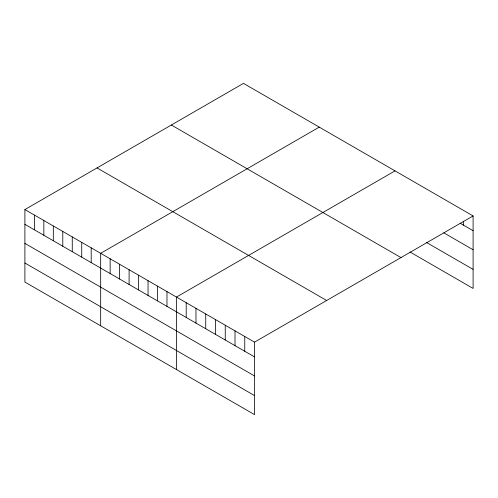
<?xml version="1.0" encoding="UTF-8"?>
<svg xmlns="http://www.w3.org/2000/svg" width="498" height="498" viewBox="0 0 498 498"><rect width="100%" height="100%" fill="white"/><g stroke="black" fill="none" stroke-linecap="round" stroke-linejoin="round"><path stroke-width="0.75" d="M24.9 209.571L254.522 342.138L254.522 414.622L24.9 282.055L24.9 209.571L243.478 83.378L473.1 215.945L473.1 288.429L409.991 251.994M319.255 127.121L100.677 253.32L100.677 325.804M395.026 170.87L176.448 297.069L176.448 369.553M254.522 342.138L473.1 215.945M460.09 223.197L473.1 230.711M443.824 232.852L473.1 249.759M426.257 242.339L473.1 269.381M171.349 125.017L400.971 257.591M97.029 167.926L326.651 300.499M24.9 224.337L254.522 356.904M24.9 243.385L254.522 375.953M24.9 263.006L254.522 395.58M463.339 221.193L463.339 225.077M244.761 336.505L244.761 351.271M235.006 330.871L235.006 345.637M225.245 325.238L225.245 340.003M215.485 319.604L215.485 334.37M205.73 313.97L205.73 328.736M195.969 308.337L195.969 323.102M186.208 302.703L186.208 317.463M166.979 291.598L166.979 306.363M157.505 286.132L157.505 300.892M148.037 280.66L148.037 295.426M138.562 275.195L138.562 289.954M129.094 269.723L129.094 284.489M119.62 264.257L119.62 279.017M110.145 258.786L110.145 273.551M91.202 247.848L91.202 262.614M81.734 242.383L81.734 257.149M72.26 236.911L72.26 251.677M62.785 231.446L62.785 246.211M53.317 225.974L53.317 240.739M43.843 220.508L43.843 235.274M34.374 215.036L34.374 229.802"/></g></svg>
